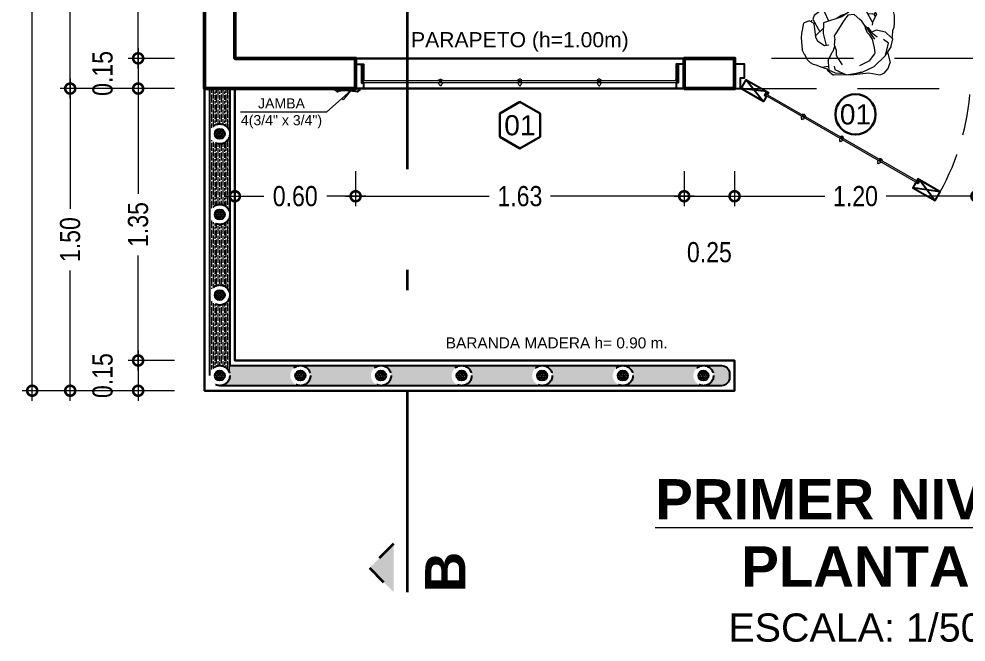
# Model space of a CAD drawing. Extents: x -23.8 to 23.6, y 264.2 to 287.5.
# Drawn here: x -5.669 to -0.969, y 275.653 to 278.746 of the extents above; entities that cross this region are included whole.
import ezdxf
from ezdxf.enums import TextEntityAlignment as Align

# ---------------------------------------------------------------- set-up
doc = ezdxf.new("R2010")
doc.units = 0
doc.header["$LTSCALE"] = 4
doc.header["$PDMODE"] = 66
for name, pattern in [('CONTINUA', [0]), ('DASHED', [19.05, 12.7, -6.35]), ('TRAZO_Y_PUNTO2', [0.5, 0.25, -0.125, 0, -0.125])]:
    doc.linetypes.add(name, pattern=pattern)
doc.layers.get('0').update_dxf_attribs({"linetype": 'CONTINUOUS'})
doc.layers.get('DEFPOINTS').update_dxf_attribs({"linetype": 'CONTINUOUS'})
for name, color, linetype, lineweight in [('BARANDA DE MADERA', 32, 'CONTINUOUS', 25), ('CORTES', 11, 'TRAZO_Y_PUNTO2', 35), ('COTAS', 1, 'CONTINUOUS', 9), ('MURO', 5, 'CONTINUOUS', 50), ('MURO BAJO.', 140, 'CONTINUOUS', 30), ('PROYECCION', 30, 'DASHED', 13), ('SOMBREADO', 21, 'CONTINUOUS', 5), ('TEXTOS', 254, 'CONTINUOUS', 0), ('VENTANA', 140, 'CONTINUOUS', 15)]:
    doc.layers.add(name, color=color, linetype=linetype, lineweight=lineweight)
doc.layers.add('PUERTAS', color=34, linetype='CONTINUOUS')
doc.layers.add('TEXTO', color=7, linetype='CONTINUOUS')
doc.styles.add('ARIAL 1en25', font='arial.ttf', dxfattribs={"height": 0.0625})
doc.styles.add('Arial Narrow', font='ARIALN.TTF')
doc.styles.get("Standard").update_dxf_attribs({"font": 'arial.ttf'})
doc.dimstyles.new('1-50 PRZ', dxfattribs={"dimtxt": 0.1, "dimasz": 0.1, "dimexe": 0.05, "dimexo": 0.15, "dimgap": 0.05, "dimtad": 0, "dimzin": 1, "dimdsep": 46, "dimtxsty": 'Arial Narrow', "dimblk": 'DOTSMALL', "dimcen": 0.1, "dimdle": 0.05, "dimclrd": 250, "dimclre": 250, "dimclrt": 5, "dimaunit": 1, "dimadec": 3, "dimazin": 0, "dimtfac": 1, "dimtmove": 2, "dimatfit": 3, "dimldrblk": 'OBLIQUE', "dimfxl": 0.3, "dimfxlon": 1, "dimlwd": -1, "dimlwe": -1, "dimarcsym": 0})

# ---------------------------------------------------------------- blocks, each defined once
blk = doc.blocks.new('MUJER CAM')
at = {"color": 41, "linetype": 'CONTINUA', "lineweight": 5}
for p, q in [((0.0772, 0.1053), (0.0747, 0.0515)), ((0.0772, 0.1053), (0.0901, 0.1138)), ((0.0901, 0.1138), (0.0959, 0.1127)), ((0.0908, 0.1384), (0.127, 0.0748)), ((0.0959, 0.1127), (0.1046, 0.1111)), ((0.1046, 0.1111), (0.1076, 0.1094)), ((0.2038, 0.0936), (0.1754, 0.1222)), ((0.0607, 0.0613), (-0.018, 0.0069)), ((0.1051, 0.0304), (0.0607, 0.0613)), ((0.1358, 0.0522), (0.0843, 0.0448)), ((0.129, 0.0512), (0.1253, 0.0766)), ((0.127, 0.0748), (0.1402, 0.0409)), ((0.2038, 0.0936), (0.2179, 0.0701)), ((0.2339, 0.0461), (0.2179, 0.0701)), ((-0.1561, 0.0141), (-0.163, -0.0039)), ((-0.1561, 0.0141), (-0.163, -0.0039)), ((-0.1231, 0.0382), (-0.1561, 0.0141)), ((-0.1231, 0.0382), (-0.1561, 0.0141)), ((-0.1051, 0.0313), (-0.1231, 0.0382)), ((-0.1051, 0.0313), (-0.1231, 0.0382)), ((-0.018, 0.0069), (-0.1091, -0.0222)), ((-0.0829, -0.0139), (-0.1051, 0.0313)), ((-0.0829, -0.0139), (-0.1051, 0.0313)), ((-0.0211, 0.0132), (-0.0441, -0.0015)), ((0.0028, 0.0216), (-0.0211, 0.0132)), ((0.0105, 0.0152), (-0.0105, -0.0152)), ((0.0424, 0.0186), (0.0105, 0.0152)), ((0.0715, -0.0063), (0.0424, 0.0186)), ((0.134, -0.0198), (0.1051, 0.0304)), ((0.132, 0.0212), (0.1136, 0.0199)), ((0.132, 0.0212), (0.1136, 0.0199)), ((0.1414, 0.018), (0.132, 0.0212)), ((0.1532, 0.0192), (0.134, -0.0198)), ((0.1402, 0.0409), (0.1532, 0.0192)), ((0.1402, 0.0409), (0.1402, 0.0409)), ((0.1402, 0.0409), (0.1402, 0.0409)), ((0.1414, 0.018), (0.1483, 0.0269)), ((0.1477, 0.0076), (0.1414, 0.018)), ((0.2436, 0.0132), (0.2339, 0.0461)), ((0.2427, -0.0264), (0.2436, 0.0132)), ((-0.2085, -0.0236), (-0.2194, -0.0761)), ((-0.181, -0.0127), (-0.2085, -0.0236)), ((-0.1556, -0.0253), (-0.181, -0.0127)), ((-0.1683, -0.019), (-0.1679, -0.0097)), ((-0.163, -0.0039), (-0.1276, -0.0672)), ((-0.163, -0.0039), (-0.1276, -0.0672)), ((-0.1482, -0.0931), (-0.1556, -0.0253)), ((-0.1091, -0.0222), (-0.1117, -0.0762)), ((-0.0105, -0.0152), (-0.0473, -0.0726)), ((0.0814, -0.0149), (0.0715, -0.0063)), ((0.0943, -0.0344), (0.0814, -0.0149)), ((0.1059, -0.0466), (0.0943, -0.0344)), ((0.0987, -0.0434), (0.0943, -0.0344)), ((0.0982, -0.0493), (0.0987, -0.0434)), ((0.1144, -0.048), (0.1059, -0.0466)), ((0.1184, -0.0674), (0.1059, -0.0466)), ((0.134, -0.0198), (0.1325, -0.0346)), ((0.235, -0.0605), (0.2407, -0.044)), ((0.2407, -0.044), (0.2427, -0.0264)), ((-0.2194, -0.0761), (-0.2208, -0.0958)), ((-0.1105, -0.0515), (-0.1491, -0.0868)), ((-0.1376, -0.1148), (-0.1482, -0.0931)), ((-0.1105, -0.0515), (-0.1276, -0.0672)), ((-0.1117, -0.0762), (-0.0963, -0.1348)), ((-0.0473, -0.0726), (-0.0573, -0.0865)), ((-0.0573, -0.0865), (-0.0529, -0.1068)), ((0.1093, -0.0718), (0.0982, -0.0493)), ((0.1205, -0.0832), (0.1093, -0.0718)), ((0.1479, -0.0865), (0.1141, -0.0603)), ((0.1296, -0.0697), (0.1144, -0.048)), ((0.1456, -0.1045), (0.1184, -0.0674)), ((0.1343, -0.1044), (0.1205, -0.0832)), ((0.1513, -0.0591), (0.1296, -0.0697)), ((0.1569, -0.0933), (0.1479, -0.0865)), ((0.198, -0.0697), (0.1513, -0.0591)), ((0.2043, -0.0756), (0.198, -0.0697)), ((0.2343, -0.1024), (0.2043, -0.0756)), ((0.2307, -0.0997), (0.2321, -0.0911)), ((0.2321, -0.0911), (0.235, -0.0605)), ((-0.2208, -0.0958), (-0.2162, -0.1572)), ((-0.1044, -0.1366), (-0.1376, -0.1148)), ((-0.0837, -0.1331), (-0.1044, -0.1366)), ((-0.0609, -0.1634), (-0.0529, -0.1392)), ((-0.0553, -0.1315), (-0.0528, -0.1179)), ((-0.0474, -0.1568), (-0.0553, -0.1315)), ((-0.0528, -0.1179), (-0.0529, -0.1068)), ((0.1439, -0.1468), (0.1343, -0.1044)), ((0.2134, -0.1238), (0.1879, -0.1061)), ((0.1986, -0.185), (0.2134, -0.1238)), ((0.2259, -0.1379), (0.2343, -0.1024)), ((0.2265, -0.1415), (0.2259, -0.1379)), ((-0.2033, -0.1796), (-0.2162, -0.1572)), ((-0.1911, -0.2047), (-0.2028, -0.1805)), ((-0.0865, -0.2096), (-0.0673, -0.1688)), ((-0.0609, -0.1634), (-0.0673, -0.1688)), ((-0.0474, -0.1568), (-0.0471, -0.1824)), ((-0.0471, -0.1824), (-0.0405, -0.196)), ((0.121, -0.2096), (0.1428, -0.1787)), ((0.1411, -0.239), (0.1986, -0.185)), ((0.1428, -0.1787), (0.1469, -0.1711)), ((0.1469, -0.1711), (0.1439, -0.1468)), ((0.2, -0.1809), (0.2265, -0.1415)), ((0.2082, -0.1686), (0.2209, -0.2189)), ((-0.1911, -0.2047), (-0.1762, -0.2201)), ((-0.1762, -0.2201), (-0.1609, -0.2279)), ((-0.1609, -0.2279), (-0.1478, -0.2308)), ((-0.1478, -0.2308), (-0.1171, -0.2431)), ((-0.0865, -0.2096), (-0.0856, -0.2182)), ((-0.0856, -0.2182), (-0.0827, -0.2582)), ((-0.0405, -0.196), (-0.0173, -0.2317)), ((0.0714, -0.2341), (0.121, -0.2096)), ((0.2112, -0.2494), (0.2209, -0.2189)), ((-0.1171, -0.2431), (-0.0842, -0.2382)), ((-0.1171, -0.2431), (-0.093, -0.251)), ((-0.093, -0.251), (-0.0886, -0.26)), ((-0.0886, -0.26), (-0.0599, -0.2818)), ((-0.0495, -0.2733), (-0.0827, -0.2582)), ((0.0269, -0.2806), (-0.0599, -0.2818)), ((-0.056, -0.2373), (-0.053, -0.2548)), ((-0.053, -0.2548), (0.0044, -0.2804)), ((-0.0081, -0.2754), (-0.0495, -0.2733)), ((0.0044, -0.2804), (0.0824, -0.2679)), ((0.0792, -0.2683), (0.0269, -0.2806)), ((0.0269, -0.2806), (0.1152, -0.2708)), ((0.0824, -0.2679), (0.1411, -0.239)), ((0.1152, -0.2708), (0.1705, -0.2806)), ((0.1705, -0.2806), (0.1913, -0.2727)), ((0.1913, -0.2727), (0.2112, -0.2494))]:
    blk.add_line(p, q, dxfattribs=at)
blk.add_lwpolyline([(0.0908, 0.1384), (0.1054, 0.1413), (0.0123, 0.2199), (0.0132, 0.233), (0.0407, 0.2127), (0.0229, 0.2782), (0.0391, 0.285), (0.0977, 0.2206), (0.1363, 0.151), (0.1754, 0.1222)], dxfattribs=at)
blk = doc.blocks.new('_DotSmall')
at = {"color": 0, "linetype": 'ByBlock', "const_width": 0.5}
blk.add_lwpolyline([(-0.0625, 0, 1), (0.0625, 0, 1)], format="xyb", close=True, dxfattribs=at)
blk = doc.blocks.new('*D47')
at = {"layer": 'COTAS', "color": 250, "linetype": 'CONTINUA', "transparency": 16777216}
for p, q in [((-5.0776, 278.6007), (-5.0776, 278.3507)), ((-4.8976, 278.5507), (-5.1276, 278.5507)), ((-4.8976, 278.4007), (-5.1276, 278.4007))]:
    blk.add_line(p, q, dxfattribs=at)
at = {"layer": 'DEFPOINTS', "color": 0, "transparency": 16777216}
for p in [(-4.7476, 278.5507), (-5.0776, 278.4007), (-4.7476, 278.4007)]:
    blk.add_point(p, dxfattribs=at)
at = {"layer": 'COTAS', "color": 250, "transparency": 16777216, "xscale": 0.1, "yscale": 0.1, "zscale": 0.1}
for p, rotation in [((-5.0776, 278.5507), 90), ((-5.0776, 278.4007), 270)]:
    blk.add_blockref('_DotSmall', p, dxfattribs=dict(at, rotation=rotation))
at = {"layer": 'COTAS', "color": 5, "transparency": 16777216, "insert": (-5.2537, 278.4757), "char_height": 0.1, "attachment_point": 5, "rotation": 90, "style": 'Arial Narrow'}
blk.add_mtext('0.15', dxfattribs=at)
blk = doc.blocks.new('_Oblique')
at = {"color": 0, "linetype": 'ByBlock', "lineweight": -2}
blk.add_line((-0.5, -0.5), (0.5, 0.5), dxfattribs=at)
blk = doc.blocks.new('*D48')
at = {"layer": 'COTAS', "color": 250, "linetype": 'CONTINUA', "transparency": 16777216}
for p, q in [((-5.0776, 278.4507), (-5.0776, 277.8787)), ((-4.8976, 278.4007), (-5.1276, 278.4007)), ((-5.0776, 277.0007), (-5.0776, 277.5727)), ((-4.8976, 277.0507), (-5.1276, 277.0507))]:
    blk.add_line(p, q, dxfattribs=at)
at = {"layer": 'DEFPOINTS', "color": 0, "transparency": 16777216}
for p in [(-4.7476, 278.4007), (-5.0776, 277.0507), (-4.7476, 277.0507)]:
    blk.add_point(p, dxfattribs=at)
at = {"layer": 'COTAS', "color": 250, "transparency": 16777216, "xscale": 0.1, "yscale": 0.1, "zscale": 0.1}
for p, rotation in [((-5.0776, 278.4007), 90), ((-5.0776, 277.0507), 270)]:
    blk.add_blockref('_DotSmall', p, dxfattribs=dict(at, rotation=rotation))
at = {"layer": 'COTAS', "color": 5, "transparency": 16777216, "insert": (-5.0776, 277.7257), "char_height": 0.1, "attachment_point": 5, "rotation": 90, "style": 'Arial Narrow'}
blk.add_mtext('1.35', dxfattribs=at)
blk = doc.blocks.new('*D49')
at = {"layer": 'COTAS', "color": 250, "linetype": 'CONTINUA', "transparency": 16777216}
for p, q in [((-5.0776, 277.1007), (-5.0776, 276.8507)), ((-4.8976, 277.0507), (-5.1276, 277.0507)), ((-4.8976, 276.9007), (-5.1276, 276.9007))]:
    blk.add_line(p, q, dxfattribs=at)
at = {"layer": 'DEFPOINTS', "color": 0, "transparency": 16777216}
for p in [(-4.7476, 277.0507), (-5.0776, 276.9007), (-4.7476, 276.9007)]:
    blk.add_point(p, dxfattribs=at)
at = {"layer": 'COTAS', "color": 250, "transparency": 16777216, "xscale": 0.1, "yscale": 0.1, "zscale": 0.1}
for p, rotation in [((-5.0776, 277.0507), 90), ((-5.0776, 276.9007), 270)]:
    blk.add_blockref('_DotSmall', p, dxfattribs=dict(at, rotation=rotation))
at = {"layer": 'COTAS', "color": 5, "transparency": 16777216, "insert": (-5.2537, 276.9757), "char_height": 0.1, "attachment_point": 5, "rotation": 90, "style": 'Arial Narrow'}
blk.add_mtext('0.15', dxfattribs=at)
blk = doc.blocks.new('*D50')
at = {"layer": 'COTAS', "color": 250, "linetype": 'CONTINUA', "transparency": 16777216}
for p, q in [((-5.4147, 284.4007), (-5.4147, 281.5325)), ((-5.1147, 284.3507), (-5.4647, 284.3507)), ((-5.4147, 278.3507), (-5.4147, 281.2189)), ((-5.1147, 278.4007), (-5.4647, 278.4007))]:
    blk.add_line(p, q, dxfattribs=at)
at = {"layer": 'DEFPOINTS', "color": 0, "transparency": 16777216}
for p in [(-4.7476, 284.3507), (-5.4147, 278.4007), (-4.7476, 278.4007)]:
    blk.add_point(p, dxfattribs=at)
at = {"layer": 'COTAS', "color": 250, "transparency": 16777216, "xscale": 0.1, "yscale": 0.1, "zscale": 0.1}
for p, rotation in [((-5.4147, 284.3507), 90), ((-5.4147, 278.4007), 270)]:
    blk.add_blockref('_DotSmall', p, dxfattribs=dict(at, rotation=rotation))
at = {"layer": 'COTAS', "color": 5, "transparency": 16777216, "insert": (-5.4147, 281.3757), "char_height": 0.1, "attachment_point": 5, "rotation": 90, "style": 'Arial Narrow'}
blk.add_mtext('5.95', dxfattribs=at)
blk = doc.blocks.new('*D51')
at = {"layer": 'COTAS', "color": 250, "linetype": 'CONTINUA', "transparency": 16777216}
for p, q in [((-5.4147, 278.4507), (-5.4147, 277.8032)), ((-5.1147, 278.4007), (-5.4647, 278.4007)), ((-5.4147, 276.8507), (-5.4147, 277.4982)), ((-5.1147, 276.9007), (-5.4647, 276.9007))]:
    blk.add_line(p, q, dxfattribs=at)
at = {"layer": 'DEFPOINTS', "color": 0, "transparency": 16777216}
for p in [(-4.7476, 278.4007), (-5.4147, 276.9007), (-4.7476, 276.9007)]:
    blk.add_point(p, dxfattribs=at)
at = {"layer": 'COTAS', "color": 250, "transparency": 16777216, "xscale": 0.1, "yscale": 0.1, "zscale": 0.1}
for p, rotation in [((-5.4147, 278.4007), 90), ((-5.4147, 276.9007), 270)]:
    blk.add_blockref('_DotSmall', p, dxfattribs=dict(at, rotation=rotation))
at = {"layer": 'COTAS', "color": 5, "transparency": 16777216, "insert": (-5.4147, 277.6507), "char_height": 0.1, "attachment_point": 5, "rotation": 90, "style": 'Arial Narrow'}
blk.add_mtext('1.50', dxfattribs=at)
blk = doc.blocks.new('*D52')
at = {"layer": 'COTAS', "color": 250, "linetype": 'CONTINUA', "transparency": 16777216}
for p, q in [((-5.6034, 284.4007), (-5.6034, 280.7822)), ((-5.3034, 284.3507), (-5.6534, 284.3507)), ((-5.6034, 276.8507), (-5.6034, 280.4692)), ((-5.3034, 276.9007), (-5.6534, 276.9007))]:
    blk.add_line(p, q, dxfattribs=at)
at = {"layer": 'DEFPOINTS', "color": 0, "transparency": 16777216}
for p in [(-5.6034, 284.3507), (-4.7476, 284.3507), (-4.7476, 276.9007)]:
    blk.add_point(p, dxfattribs=at)
at = {"layer": 'COTAS', "color": 250, "transparency": 16777216, "xscale": 0.1, "yscale": 0.1, "zscale": 0.1}
for p, rotation in [((-5.6034, 284.3507), 90), ((-5.6034, 276.9007), 270)]:
    blk.add_blockref('_DotSmall', p, dxfattribs=dict(at, rotation=rotation))
at = {"layer": 'COTAS', "color": 5, "transparency": 16777216, "insert": (-5.6034, 280.6257), "char_height": 0.1, "attachment_point": 5, "rotation": 90, "style": 'Arial Narrow'}
blk.add_mtext('7.45', dxfattribs=at)
blk = doc.blocks.new('*D54')
at = {"layer": 'COTAS', "color": 250, "linetype": 'CONTINUA', "transparency": 16777216}
for p, q in [((-5.0776, 281.1507), (-5.0776, 279.9832)), ((-4.8976, 281.1007), (-5.1276, 281.1007)), ((-5.0776, 278.5007), (-5.0776, 279.6682)), ((-4.8976, 278.5507), (-5.1276, 278.5507))]:
    blk.add_line(p, q, dxfattribs=at)
at = {"layer": 'DEFPOINTS', "color": 0, "transparency": 16777216}
for p in [(-4.7476, 281.1007), (-5.0776, 278.5507), (-4.7476, 278.5507)]:
    blk.add_point(p, dxfattribs=at)
at = {"layer": 'COTAS', "color": 250, "transparency": 16777216, "xscale": 0.1, "yscale": 0.1, "zscale": 0.1}
for p, rotation in [((-5.0776, 281.1007), 90), ((-5.0776, 278.5507), 270)]:
    blk.add_blockref('_DotSmall', p, dxfattribs=dict(at, rotation=rotation))
at = {"layer": 'COTAS', "color": 5, "transparency": 16777216, "insert": (-5.0776, 279.8257), "char_height": 0.1, "attachment_point": 5, "rotation": 90, "style": 'Arial Narrow'}
blk.add_mtext('2.55', dxfattribs=at)
blk = doc.blocks.new('S')
at = {"layer": 'CORTES', "ltscale": 0.025}
h = blk.add_hatch(color=256, dxfattribs=at)
h.dxf.hatch_style = 1
h.paths.add_polyline_path([(0.1288, -0.1), (0.0288, 0), (0.0288, -0.2)])
for p, q in [((0.0288, 0), (0.1288, -0.1)), ((0.1288, -0.1), (0.0288, -0.2))]:
    blk.add_line(p, q, dxfattribs=at)
blk = doc.blocks.new('P')
at = {"layer": 'PUERTAS', "lineweight": 30}
blk.add_circle((0, 0), 0.1, dxfattribs=at)
at = {"layer": 'PUERTAS', "color": 2}
blk.add_attdef('01', text='', height=0.1, dxfattribs=at).set_placement((0, 0), align=Align.MIDDLE_CENTER)
blk = doc.blocks.new('*U11')
at = {"layer": 'VENTANA', "color": 31, "lineweight": 30}
blk.add_lwpolyline([(0.05, -0.0577), (0.15, -0.1155), (0.25, -0.0577), (0.25, 0.0577), (0.15, 0.1155), (0.05, 0.0577)], close=True, dxfattribs=at)
at = {"layer": 'VENTANA'}
blk.add_attdef('01', text='', height=0.1, dxfattribs=at).set_placement((0.15, 0), align=Align.MIDDLE_CENTER)
blk = doc.blocks.new('*D144')
at = {"layer": 'COTAS', "color": 250, "linetype": 'CONTINUA', "transparency": 16777216}
for p, q in [((-4.5976, 277.9913), (-4.5976, 277.8161)), ((-3.9985, 277.9913), (-3.9985, 277.8161)), ((-4.6476, 277.8661), (-4.4544, 277.8661)), ((-3.9485, 277.8661), (-4.1417, 277.8661))]:
    blk.add_line(p, q, dxfattribs=at)
at = {"layer": 'DEFPOINTS', "color": 0, "transparency": 16777216}
for p in [(-4.5976, 278.1413), (-3.9985, 278.1413), (-3.9985, 277.8661)]:
    blk.add_point(p, dxfattribs=at)
at = {"layer": 'COTAS', "color": 250, "transparency": 16777216, "xscale": 0.1, "yscale": 0.1, "zscale": 0.1, "rotation": 180}
blk.add_blockref('_DotSmall', (-4.5976, 277.8661), dxfattribs=at)
at = {"layer": 'COTAS', "color": 250, "transparency": 16777216, "xscale": 0.1, "yscale": 0.1, "zscale": 0.1}
blk.add_blockref('_DotSmall', (-3.9985, 277.8661), dxfattribs=at)
at = {"layer": 'COTAS', "color": 5, "transparency": 16777216, "insert": (-4.298, 277.8661), "char_height": 0.1, "attachment_point": 5, "style": 'Arial Narrow'}
blk.add_mtext('0.60', dxfattribs=at)
blk = doc.blocks.new('*D145')
at = {"layer": 'COTAS', "color": 250, "linetype": 'CONTINUA', "transparency": 16777216}
for p, q in [((-3.9985, 277.9913), (-3.9985, 277.8161)), ((-2.368, 277.9913), (-2.368, 277.8161)), ((-4.0485, 277.8661), (-3.3359, 277.8661)), ((-2.318, 277.8661), (-3.0306, 277.8661))]:
    blk.add_line(p, q, dxfattribs=at)
at = {"layer": 'DEFPOINTS', "color": 0, "transparency": 16777216}
for p in [(-3.9985, 278.1413), (-2.368, 278.1413), (-2.368, 277.8661)]:
    blk.add_point(p, dxfattribs=at)
at = {"layer": 'COTAS', "color": 250, "transparency": 16777216, "xscale": 0.1, "yscale": 0.1, "zscale": 0.1, "rotation": 180}
blk.add_blockref('_DotSmall', (-3.9985, 277.8661), dxfattribs=at)
at = {"layer": 'COTAS', "color": 250, "transparency": 16777216, "xscale": 0.1, "yscale": 0.1, "zscale": 0.1}
blk.add_blockref('_DotSmall', (-2.368, 277.8661), dxfattribs=at)
at = {"layer": 'COTAS', "color": 5, "transparency": 16777216, "insert": (-3.1833, 277.8661), "char_height": 0.1, "attachment_point": 5, "style": 'Arial Narrow'}
blk.add_mtext('1.63', dxfattribs=at)
blk = doc.blocks.new('*D146')
at = {"layer": 'COTAS', "color": 250, "linetype": 'CONTINUA', "transparency": 16777216}
for p, q in [((-2.368, 277.9913), (-2.368, 277.8161)), ((-2.118, 277.9913), (-2.118, 277.8161)), ((-2.418, 277.8661), (-2.068, 277.8661))]:
    blk.add_line(p, q, dxfattribs=at)
at = {"layer": 'DEFPOINTS', "color": 0, "transparency": 16777216}
for p in [(-2.368, 278.1413), (-2.118, 278.1413), (-2.118, 277.8661)]:
    blk.add_point(p, dxfattribs=at)
at = {"layer": 'COTAS', "color": 250, "transparency": 16777216, "xscale": 0.1, "yscale": 0.1, "zscale": 0.1, "rotation": 180}
blk.add_blockref('_DotSmall', (-2.368, 277.8661), dxfattribs=at)
at = {"layer": 'COTAS', "color": 250, "transparency": 16777216, "xscale": 0.1, "yscale": 0.1, "zscale": 0.1}
blk.add_blockref('_DotSmall', (-2.118, 277.8661), dxfattribs=at)
at = {"layer": 'COTAS', "color": 5, "transparency": 16777216, "insert": (-2.243, 277.5879), "char_height": 0.1, "attachment_point": 5, "style": 'Arial Narrow'}
blk.add_mtext('0.25', dxfattribs=at)
blk = doc.blocks.new('*D147')
at = {"layer": 'COTAS', "color": 250, "linetype": 'CONTINUA', "transparency": 16777216}
for p, q in [((-2.118, 277.9913), (-2.118, 277.8161)), ((-0.918, 277.9913), (-0.918, 277.8161)), ((-2.168, 277.8661), (-1.6706, 277.8661)), ((-0.868, 277.8661), (-1.3655, 277.8661))]:
    blk.add_line(p, q, dxfattribs=at)
at = {"layer": 'DEFPOINTS', "color": 0, "transparency": 16777216}
for p in [(-2.118, 278.1413), (-0.918, 278.1413), (-0.918, 277.8661)]:
    blk.add_point(p, dxfattribs=at)
at = {"layer": 'COTAS', "color": 250, "transparency": 16777216, "xscale": 0.1, "yscale": 0.1, "zscale": 0.1, "rotation": 180}
blk.add_blockref('_DotSmall', (-2.118, 277.8661), dxfattribs=at)
at = {"layer": 'COTAS', "color": 250, "transparency": 16777216, "xscale": 0.1, "yscale": 0.1, "zscale": 0.1}
blk.add_blockref('_DotSmall', (-0.918, 277.8661), dxfattribs=at)
at = {"layer": 'COTAS', "color": 5, "transparency": 16777216, "insert": (-1.518, 277.8661), "char_height": 0.1, "attachment_point": 5, "style": 'Arial Narrow'}
blk.add_mtext('1.20', dxfattribs=at)

msp = doc.modelspace()

# ---------------------------------------------------------------- hatches: boundary and pattern name
at = {"layer": 'SOMBREADO'}
h = msp.add_hatch(dxfattribs=at)
h.set_pattern_fill('GOST_WOOD', color=41, scale=0.004)
h.paths.add_polyline_path([(-4.6226, 278.4007), (-4.7226, 278.4007), (-4.7226, 278.1757, -1), (-4.6226, 278.1757)])
h.paths.add_polyline_path([(-4.6226, 278.1757, -1), (-4.7226, 278.1757), (-4.7226, 277.7757, -1), (-4.6226, 277.7757)])
h.paths.add_polyline_path([(-4.6226, 277.7757, -1), (-4.7226, 277.7757), (-4.7226, 277.3757, -1), (-4.6226, 277.3757)])
h.paths.add_polyline_path([(-4.6226, 277.3757, -1), (-4.7226, 277.3757), (-4.7226, 276.9757, -1), (-4.6226, 276.9757)])
h = msp.add_hatch(dxfattribs=at)
h.set_pattern_fill('GOST_WOOD', color=256, scale=0.002)
h.set_pattern_definition([(90, (-2.479523, 1.2), (0.012, 0), [0.02, -0.004]), (90, (-2.475523, 1.196), (0.012, 0), [0.012, -0.003, 0.006, -0.003]), (90, (-2.471523, 1.19), (0.012, 0), [0.02, -0.004])])
h.paths.add_polyline_path([(-4.6476, 278.1757, 1), (-4.6976, 278.1757, 1)])
h = msp.add_hatch(dxfattribs=at)
h.set_pattern_fill('GOST_WOOD', color=256, scale=0.002)
h.set_pattern_definition([(90, (-2.479523, 0.8), (0.012, 0), [0.02, -0.004]), (90, (-2.475523, 0.796), (0.012, 0), [0.012, -0.003, 0.006, -0.003]), (90, (-2.471523, 0.79), (0.012, 0), [0.02, -0.004])])
h.paths.add_polyline_path([(-4.6476, 277.7757, 1), (-4.6976, 277.7757, 1)])
h = msp.add_hatch(dxfattribs=at)
h.set_pattern_fill('GOST_WOOD', color=256, scale=0.002)
h.set_pattern_definition([(90, (-2.479523, 0.4), (0.012, 0), [0.02, -0.004]), (90, (-2.475523, 0.396), (0.012, 0), [0.012, -0.003, 0.006, -0.003]), (90, (-2.471523, 0.39), (0.012, 0), [0.02, -0.004])])
h.paths.add_polyline_path([(-4.6476, 277.3757, 1), (-4.6976, 277.3757, 1)])
h = msp.add_hatch(dxfattribs=at)
h.set_pattern_fill('GOST_WOOD', color=41, scale=0.004, angle=90)
h.paths.add_polyline_path([(-4.3226, 276.9757, -0.414214), (-4.2726, 277.0257), (-4.6226, 277.0257), (-4.6226, 276.9757, -0.414214), (-4.6726, 276.9257), (-4.2726, 276.9257, -0.414214)])
h.paths.add_polyline_path([(-3.8726, 277.0257), (-4.2726, 277.0257, -0.414214), (-4.2226, 276.9757, -0.414214), (-4.2726, 276.9257), (-3.8726, 276.9257, -0.414214), (-3.9226, 276.9757, -0.414214)])
h.paths.add_polyline_path([(-3.4726, 277.0257), (-3.8726, 277.0257, -0.414214), (-3.8226, 276.9757, -0.414214), (-3.8726, 276.9257), (-3.4726, 276.9257, -0.414214), (-3.5226, 276.9757, -0.414214)])
h.paths.add_polyline_path([(-3.1226, 276.9757, -0.414214), (-3.0726, 277.0257), (-3.4726, 277.0257, -0.414214), (-3.4226, 276.9757, -0.414214), (-3.4726, 276.9257), (-3.0726, 276.9257, -0.414214)])
h.paths.add_polyline_path([(-2.7226, 276.9757, -0.414214), (-2.6726, 277.0257), (-3.0726, 277.0257, -0.414214), (-3.0226, 276.9757, -0.414214), (-3.0726, 276.9257), (-2.6726, 276.9257, -0.414214)])
h.paths.add_polyline_path([(-2.3226, 276.9757, -0.414214), (-2.2726, 277.0257), (-2.6726, 277.0257, -0.414214), (-2.6226, 276.9757, -0.414214), (-2.6726, 276.9257), (-2.2726, 276.9257, -0.414214)])
h.paths.add_polyline_path([(-2.143, 276.9857, 0.414214), (-2.183, 277.0257), (-2.2726, 277.0257, -0.414214), (-2.2226, 276.9757, -0.414214), (-2.2726, 276.9257), (-2.183, 276.9257, 0.414214), (-2.143, 276.9657)])
h = msp.add_hatch(dxfattribs=at)
h.set_pattern_fill('GOST_WOOD', color=256, scale=0.002)
h.set_pattern_definition([(90, (-2.479523, 1e-13), (0.012, 0), [0.02, -0.004]), (90, (-2.475523, -0.004), (0.012, 0), [0.012, -0.003, 0.006, -0.003]), (90, (-2.471523, -0.01), (0.012, 0), [0.02, -0.004])])
h.paths.add_polyline_path([(-4.6476, 276.9757, 1), (-4.6976, 276.9757, 1)])
h = msp.add_hatch(dxfattribs=at)
h.set_pattern_fill('GOST_WOOD', color=256, scale=0.002)
h.set_pattern_definition([(90, (-2.079523, 1e-13), (0.012, 0), [0.02, -0.004]), (90, (-2.075523, -0.004), (0.012, 0), [0.012, -0.003, 0.006, -0.003]), (90, (-2.071523, -0.01), (0.012, 0), [0.02, -0.004])])
h.paths.add_polyline_path([(-4.2476, 276.9757, 1), (-4.2976, 276.9757, 1)])
h = msp.add_hatch(dxfattribs=at)
h.set_pattern_fill('GOST_WOOD', color=256, scale=0.002)
h.set_pattern_definition([(90, (-1.679523, 1e-13), (0.012, 0), [0.02, -0.004]), (90, (-1.675523, -0.004), (0.012, 0), [0.012, -0.003, 0.006, -0.003]), (90, (-1.671523, -0.01), (0.012, 0), [0.02, -0.004])])
h.paths.add_polyline_path([(-3.8476, 276.9757, 1), (-3.8976, 276.9757, 1)])
h = msp.add_hatch(dxfattribs=at)
h.set_pattern_fill('GOST_WOOD', color=256, scale=0.002)
h.set_pattern_definition([(90, (-1.279523, 1e-13), (0.012, 0), [0.02, -0.004]), (90, (-1.275523, -0.004), (0.012, 0), [0.012, -0.003, 0.006, -0.003]), (90, (-1.271523, -0.01), (0.012, 0), [0.02, -0.004])])
h.paths.add_polyline_path([(-3.4476, 276.9757, 1), (-3.4976, 276.9757, 1)])
h = msp.add_hatch(dxfattribs=at)
h.set_pattern_fill('GOST_WOOD', color=256, scale=0.002)
h.set_pattern_definition([(90, (-0.879523, 1e-13), (0.012, 0), [0.02, -0.004]), (90, (-0.875523, -0.004), (0.012, 0), [0.012, -0.003, 0.006, -0.003]), (90, (-0.871523, -0.01), (0.012, 0), [0.02, -0.004])])
h.paths.add_polyline_path([(-3.0476, 276.9757, 1), (-3.0976, 276.9757, 1)])
h = msp.add_hatch(dxfattribs=at)
h.set_pattern_fill('GOST_WOOD', color=256, scale=0.002)
h.set_pattern_definition([(90, (-0.479523, 1e-13), (0.012, 0), [0.02, -0.004]), (90, (-0.475523, -0.004), (0.012, 0), [0.012, -0.003, 0.006, -0.003]), (90, (-0.471523, -0.01), (0.012, 0), [0.02, -0.004])])
h.paths.add_polyline_path([(-2.6476, 276.9757, 1), (-2.6976, 276.9757, 1)])
h = msp.add_hatch(dxfattribs=at)
h.set_pattern_fill('GOST_WOOD', color=256, scale=0.002)
h.set_pattern_definition([(90, (-0.079523, 1e-13), (0.012, 0), [0.02, -0.004]), (90, (-0.075523, -0.004), (0.012, 0), [0.012, -0.003, 0.006, -0.003]), (90, (-0.071523, -0.01), (0.012, 0), [0.02, -0.004])])
h.paths.add_polyline_path([(-2.2476, 276.9757, 1), (-2.2976, 276.9757, 1)])

# ---------------------------------------------------------------- linework, layer by layer
at = {"color": 3, "lineweight": 5}
msp.add_lwpolyline([(-4.5693, 278.2849), (-4.1407, 278.2849), (-4.0234, 278.3893), (-4.0605, 278.3449), (-4.0662, 278.3512)], dxfattribs=at)
at = {"layer": 'BARANDA DE MADERA'}
msp.add_lwpolyline([(-4.7226, 276.9757), (-4.7226, 278.4007), (-4.6226, 278.4007), (-4.6226, 277.0257), (-2.183, 277.0257, -0.414214), (-2.143, 276.9857), (-2.143, 276.9657, -0.414214), (-2.183, 276.9257), (-4.6726, 276.9257)], format="xyb", dxfattribs=at)
at = {"layer": 'BARANDA DE MADERA', "linetype": 'DASHED', "ltscale": 0.001}
for centre in [(-4.6726, 278.1757), (-4.6726, 277.7757), (-4.6726, 277.3757), (-4.6726, 276.9757), (-4.2726, 276.9757), (-3.8726, 276.9757), (-3.4726, 276.9757), (-3.0726, 276.9757), (-2.6726, 276.9757), (-2.2726, 276.9757)]:
    msp.add_circle(centre, 0.05, dxfattribs=at)
at = {"layer": 'BARANDA DE MADERA'}
for centre in [(-4.6726, 278.1757), (-4.6726, 277.7757), (-4.6726, 277.3757), (-4.6726, 276.9757), (-4.2726, 276.9757), (-3.8726, 276.9757), (-3.4726, 276.9757), (-3.0726, 276.9757), (-2.6726, 276.9757), (-2.2726, 276.9757)]:
    msp.add_circle(centre, 0.025, dxfattribs=at)
at = {"layer": 'CORTES'}
msp.add_line((-3.7411, 275.9007), (-3.7411, 286.0385), dxfattribs=at)
at = {"layer": 'MURO'}
for points in [[(3.6123, 284.2497), (7.6815, 284.2005), (7.7124, 281.2007), (1.7124, 281.2007), (1.7124, 278.4007), (0.9624, 278.4007), (0.9624, 278.5507), (1.5624, 278.5507), (1.5624, 281.3507), (7.5609, 281.3507), (7.5331, 284.0523), (1.7124, 284.1226), (1.7124, 282.4007), (2.7623, 282.4007), (2.7623, 282.2507), (1.5624, 282.2507), (1.5624, 284.1226), (-4.5976, 284.1989), (-4.5976, 278.5507), (-3.9985, 278.5507), (-3.9985, 278.4007), (-4.7476, 278.4007), (-4.7476, 284.3507)], [(-2.368, 278.4007), (-2.118, 278.4007), (-2.118, 278.5507), (-2.368, 278.5507)]]:
    msp.add_lwpolyline(points, close=True, dxfattribs=at)
at = {"layer": 'MURO BAJO.'}
msp.add_lwpolyline([(-2.368, 278.5507), (-3.9985, 278.5507), (-3.9985, 278.4007), (-2.368, 278.4007)], close=True, dxfattribs=at)
msp.add_lwpolyline([(-4.5976, 278.4007), (-4.5976, 277.0507), (-2.118, 277.0507), (-2.118, 276.9007), (-4.7476, 276.9007), (-4.7476, 278.4007), (-4.5976, 278.4007)], dxfattribs=at)
at = {"layer": 'PROYECCION', "ltscale": 0.008}
msp.add_lwpolyline([(-2.118, 278.4007), (-0.918, 278.4007), (-0.918, 278.5507), (-2.118, 278.5507)], close=True, dxfattribs=at)
at = {"layer": 'PROYECCION', "color": 201, "ltscale": 0.004}
msp.add_arc((-2.1558, 278.4757), 1.2101, 330.965, 356.4489, dxfattribs=at)
at = {"layer": 'PUERTAS'}
for p, q in [((-3.9585, 278.5218), (-3.9585, 278.4396)), ((-2.408, 278.5218), (-2.408, 278.4396)), ((-2.0602, 278.444), (-1.9751, 278.3371)), ((-1.9594, 278.3858), (-2.0852, 278.4007)), ((-1.9648, 278.3765), (-1.9501, 278.3804)), ((-1.9594, 278.3858), (-1.9554, 278.3711)), ((-1.1986, 277.9465), (-1.2133, 277.9427)), ((-1.2039, 277.9372), (-1.2079, 277.9519)), ((-1.1986, 277.9465), (-1.1228, 277.845)), ((-1.0978, 277.8883), (-1.2329, 277.9086))]:
    msp.add_line(p, q, dxfattribs=at)
for points in [[(-3.9585, 278.4292), (-3.9585, 278.4007), (-3.9985, 278.4007), (-3.9985, 278.5218), (-3.9585, 278.5218), (-3.9685, 278.4396), (-3.9585, 278.4396), (-3.9685, 278.5218), (-3.9685, 278.4292)], [(-2.408, 278.4292), (-2.408, 278.4007), (-2.368, 278.4007), (-2.368, 278.5218), (-2.408, 278.5218), (-2.398, 278.4396), (-2.408, 278.4396), (-2.398, 278.5218), (-2.398, 278.4292)], [(-2.118, 278.4007), (-2.088, 278.4007), (-2.088, 278.4537), (-2.068, 278.4537), (-2.068, 278.5218), (-2.118, 278.5218)]]:
    msp.add_lwpolyline(points, close=True, dxfattribs=at)
for points in [[(-1.9594, 278.3858), (-1.9695, 278.3684), (-1.9601, 278.363), (-1.9751, 278.3371), (-2.0852, 278.4007), (-2.0602, 278.444), (-1.9501, 278.3804), (-1.9554, 278.3711), (-1.9648, 278.3765)], [(-1.1986, 277.9465), (-1.2086, 277.9291), (-1.218, 277.9345), (-1.2329, 277.9086), (-1.1228, 277.845), (-1.0978, 277.8883), (-1.2079, 277.9519), (-1.2133, 277.9427), (-1.2039, 277.9372)]]:
    msp.add_lwpolyline(points, dxfattribs=at)
msp.add_lwpolyline([(-3.9785, 278.4007), (-3.9785, 278.3907), (-3.9853, 278.3907), (-3.9884, 278.3852, 0.0378), (-4.0586, 278.3907, 0.087416), (-4.0886, 278.3852), (-4.0917, 278.3907), (-4.0985, 278.3907), (-4.0985, 278.4007)], format="xyb", close=True, dxfattribs=at)
at = {"layer": 'VENTANA', "color": 31}
for points in [[(-3.9675, 278.4302), (-2.399, 278.4302), (-2.399, 278.4386), (-3.9675, 278.4386)], [(-1.9681, 278.3688), (-1.209, 277.9305), (-1.2053, 277.9369), (-1.9644, 278.3752)]]:
    msp.add_lwpolyline(points, close=True, dxfattribs=at)
at = {"layer": 'VENTANA', "ltscale": 0.01}
for points in [[(-3.5671, 278.4394), (-3.5871, 278.4394), (-3.5871, 278.4443), (-3.5825, 278.4443, -0.606417), (-3.5717, 278.4443), (-3.5671, 278.4443)], [(-3.5796, 278.4158, 0.433018), (-3.5803, 278.4181, -0.2973), (-3.5851, 278.4237), (-3.5851, 278.4255), (-3.5871, 278.4255), (-3.5871, 278.43), (-3.5806, 278.43), (-3.5806, 278.4388), (-3.5736, 278.4388), (-3.5736, 278.43), (-3.5671, 278.43), (-3.5671, 278.4255), (-3.5691, 278.4255), (-3.5691, 278.4237, -0.2973), (-3.574, 278.4181, 0.433018), (-3.5746, 278.4158), (-3.5746, 278.4138), (-3.5796, 278.4138)], [(-3.1933, 278.4394), (-3.1733, 278.4394), (-3.1733, 278.4443), (-3.1779, 278.4443, 0.606417), (-3.1887, 278.4443), (-3.1933, 278.4443)], [(-3.1808, 278.4158, -0.433018), (-3.1801, 278.4181, 0.2973), (-3.1753, 278.4237), (-3.1753, 278.4255), (-3.1733, 278.4255), (-3.1733, 278.43), (-3.1798, 278.43), (-3.1798, 278.4388), (-3.1868, 278.4388), (-3.1868, 278.43), (-3.1933, 278.43), (-3.1933, 278.4255), (-3.1913, 278.4255), (-3.1913, 278.4237, 0.2973), (-3.1864, 278.4181, -0.433018), (-3.1858, 278.4158), (-3.1858, 278.4138), (-3.1808, 278.4138)], [(-2.7994, 278.4394), (-2.7794, 278.4394), (-2.7794, 278.4443), (-2.784, 278.4443, 0.606417), (-2.7948, 278.4443), (-2.7994, 278.4443)], [(-2.7869, 278.4158, -0.433018), (-2.7862, 278.4181, 0.2973), (-2.7814, 278.4237), (-2.7814, 278.4255), (-2.7794, 278.4255), (-2.7794, 278.43), (-2.7859, 278.43), (-2.7859, 278.4388), (-2.7929, 278.4388), (-2.7929, 278.43), (-2.7994, 278.43), (-2.7994, 278.4255), (-2.7974, 278.4255), (-2.7974, 278.4237, 0.2973), (-2.7926, 278.4181, -0.433018), (-2.7919, 278.4158), (-2.7919, 278.4138), (-2.7869, 278.4138)], [(-1.7817, 278.2702), (-1.7672, 278.2618), (-1.7651, 278.2654), (-1.7685, 278.2673, 0.606417), (-1.7763, 278.2718), (-1.7796, 278.2737)], [(-1.7825, 278.2479, -0.433018), (-1.781, 278.2492, 0.2973), (-1.7752, 278.2513), (-1.7744, 278.2526), (-1.773, 278.2517), (-1.7711, 278.255), (-1.7758, 278.2577), (-1.7721, 278.2641), (-1.7772, 278.2671), (-1.7809, 278.2607), (-1.7856, 278.2634), (-1.7875, 278.2601), (-1.786, 278.2593), (-1.7868, 278.258, 0.2973), (-1.7856, 278.2519, -0.433018), (-1.7861, 278.25), (-1.7869, 278.2485), (-1.7833, 278.2464)], [(-1.5927, 278.1383, -0.433018), (-1.5912, 278.1397, 0.2973), (-1.5854, 278.1417), (-1.5847, 278.143), (-1.5832, 278.1422), (-1.5813, 278.1454), (-1.586, 278.1482), (-1.5823, 278.1546), (-1.5874, 278.1575), (-1.5911, 278.1511), (-1.5958, 278.1538), (-1.5977, 278.1505), (-1.5962, 278.1497), (-1.597, 278.1484, 0.2973), (-1.5958, 278.1423, -0.433018), (-1.5963, 278.1404), (-1.5972, 278.1389), (-1.5935, 278.1368)], [(-1.5919, 278.1606), (-1.5774, 278.1522), (-1.5753, 278.1558), (-1.5787, 278.1577, 0.606417), (-1.5865, 278.1622), (-1.5898, 278.1642)], [(-1.4065, 278.0308, 0.433018), (-1.4061, 278.0327, -0.2973), (-1.4072, 278.0388), (-1.4065, 278.0401), (-1.4079, 278.041), (-1.406, 278.0442), (-1.4013, 278.0415), (-1.3976, 278.0479), (-1.3925, 278.045), (-1.3962, 278.0386), (-1.3915, 278.0359), (-1.3934, 278.0326), (-1.3949, 278.0334), (-1.3956, 278.0321, -0.2973), (-1.4014, 278.0301, 0.433018), (-1.4029, 278.0287), (-1.4037, 278.0272), (-1.4074, 278.0293)], [(-1.3876, 278.0427), (-1.4021, 278.051), (-1.4, 278.0546), (-1.3967, 278.0527, -0.606417), (-1.3889, 278.0481), (-1.3856, 278.0462)]]:
    msp.add_lwpolyline(points, format="xyb", close=True, dxfattribs=at)

# ---------------------------------------------------------------- block references
msp.add_blockref('MUJER CAM', (-1.5672, 278.7497))
at = {"layer": 'PUERTAS'}
msp.add_blockref('P', (-1.518, 278.2726), dxfattribs=at).add_auto_attribs({'01': '01'})
at = {"layer": 'VENTANA'}
msp.add_blockref('*U11', (-3.3333, 278.2185), dxfattribs=at).add_auto_attribs({'01': '01'})
at = {"layer": 'VENTANA', "xscale": -1.2, "yscale": 1.2, "zscale": 1.2}
msp.add_blockref('S', (-3.7757, 276.1407), dxfattribs=at)

# ---------------------------------------------------------------- texts
at = {"layer": 'TEXTO', "attachment_point": 5}
for s, insert, char_height in [('PARAPETO (h=1.00m)', (-3.1833, 278.632), 0.075), ('\\A1;JAMBA\\P4(3/4" x 3/4")', (-4.3663, 278.2779), 0.05)]:
    msp.add_mtext(s, dxfattribs=dict(at, insert=insert, char_height=char_height))
at = {"layer": 'TEXTO', "ltscale": 0.01, "insert": (-3.5511, 277.1378), "char_height": 0.054656, "attachment_point": 4}
msp.add_mtext('BARANDA MADERA h= 0.90 m.', dxfattribs=at)
at = {"layer": 'TEXTOS', "insert": (-1.518, 276.0574), "char_height": 0.2, "attachment_point": 5, "style": 'ARIAL 1en25'}
msp.add_mtext('{\\fArial|b1|i0|c0|p34;\\LPRIMER NIVEL\\P\\lPLANTA\\L\\P\\fArial|b0|i0|c0|p34;\\H0.7x;\\lESCALA: 1/50}', dxfattribs=at)
at = {"layer": 'TEXTOS', "insert": (-3.5536, 276.001), "char_height": 0.2, "attachment_point": 5, "rotation": 90, "style": 'ARIAL 1en25'}
msp.add_mtext('{\\fArial|b1|i0|c0|p34;B}', dxfattribs=at)

# ---------------------------------------------------------------- dimensions: what is measured, and where the dimension line sits
at = {"layer": 'COTAS'}
for p1, p2, distance, picture, middle in [((-4.7476, 276.9007), (-4.7476, 284.3507), 0.8559, '*D52', (-5.6034, 280.6257)), ((-4.7476, 284.3507), (-4.7476, 278.4007), -0.6672, '*D50', (-5.4147, 281.3757))]:
    dim = msp.add_aligned_dim(p1=p1, p2=p2, distance=distance, dimstyle='1-50 PRZ', dxfattribs=at)
    dim.commit()
    dim.dimension.update_dxf_attribs({"geometry": picture, "text_midpoint": middle})
for base, p1, p2, picture, middle in [((-5.0776, 278.5507), (-4.7476, 281.1007), (-4.7476, 278.5507), '*D54', (-5.0776, 279.8257)), ((-5.0776, 278.4007), (-4.7476, 278.5507), (-4.7476, 278.4007), '*D47', (-5.2537, 278.4757)), ((-5.4147, 276.9007), (-4.7476, 278.4007), (-4.7476, 276.9007), '*D51', (-5.4147, 277.6507)), ((-5.0776, 277.0507), (-4.7476, 278.4007), (-4.7476, 277.0507), '*D48', (-5.0776, 277.7257)), ((-5.0776, 276.9007), (-4.7476, 277.0507), (-4.7476, 276.9007), '*D49', (-5.2537, 276.9757))]:
    dim = msp.add_linear_dim(base=base, p1=p1, p2=p2, angle=90, dimstyle='1-50 PRZ', dxfattribs=at)
    dim.commit()
    dim.dimension.update_dxf_attribs({"geometry": picture, "text_midpoint": middle})
for base, p1, p2, picture, middle in [((-3.9985, 277.8661), (-4.5976, 278.1413), (-3.9985, 278.1413), '*D144', (-4.298, 277.8661)), ((-2.368, 277.8661), (-3.9985, 278.1413), (-2.368, 278.1413), '*D145', (-3.1833, 277.8661)), ((-2.118, 277.8661), (-2.368, 278.1413), (-2.118, 278.1413), '*D146', (-2.243, 277.5879)), ((-0.918, 277.8661), (-2.118, 278.1413), (-0.918, 278.1413), '*D147', (-1.518, 277.8661))]:
    dim = msp.add_linear_dim(base=base, p1=p1, p2=p2, dimstyle='1-50 PRZ', dxfattribs=at)
    dim.commit()
    dim.dimension.update_dxf_attribs({"geometry": picture, "text_midpoint": middle})

doc.saveas('drawing.dxf')
